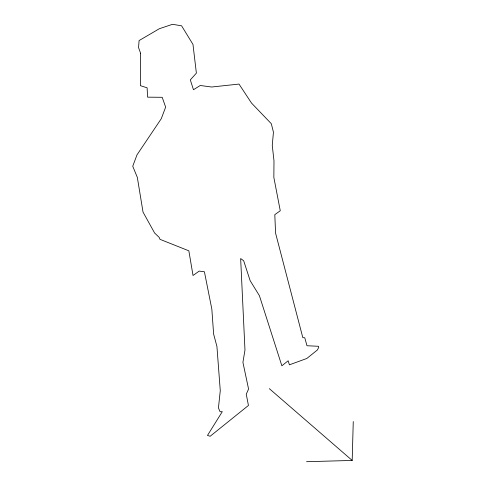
<?xml version="1.0" encoding="UTF-8"?>
<svg xmlns="http://www.w3.org/2000/svg" width="486" height="486" viewBox="0 0 486 486"><rect width="100%" height="100%" fill="white"/><g stroke="black" fill="none" stroke-linecap="round" stroke-linejoin="round"><path stroke-width="0.73" d="M306.538 461.7L352.186 460.436L353.261 421.562M269.323 388.648L352.186 460.436M140.612 53.308L140.369 85.651L147.118 87.814L147.592 97.164L162.184 97.303L165.653 107.12L161.261 118.73L136.997 154.858L132.739 166.224L137.331 177.414L143.03 212.084L154.603 233.007L159.189 237.393L159.991 239.331L188.847 250.819L193.033 275.501L199.175 271.097L204.412 271.759L211.841 309.163L213.621 334.082L216.926 346.469L220.273 390.677L218.445 407.924L220.079 411.733L222.302 411.654L207.473 435.438L210.165 436.258L248.443 405.458L246.256 394.219L248.571 389.049L242.921 362.349L244.974 350.029L240.649 258.528L243.68 260.782L250.162 280.695L259.409 295.682L281.862 365.806L288.162 360.782L289.413 364.816L306.824 358.474L317.413 349.95L318.743 347.32L318.47 346.281L306.994 345.753L304.765 337.77L302.827 337.655L275.574 233.152L274.803 214.666L280.264 210.754L273.849 177.408L273.989 160.848L272.257 145.399L273.442 132.174L271.31 123.717L251.529 103.087L239.003 84.072L211.635 87.012L200.232 85.493L193.464 89.728L190.312 79.88L196.38 73.143L192.978 44.426L181.606 25.825L172.512 24.3L159.341 28.723L139.093 40.569L138.546 47.555L140.612 53.308"/></g></svg>
